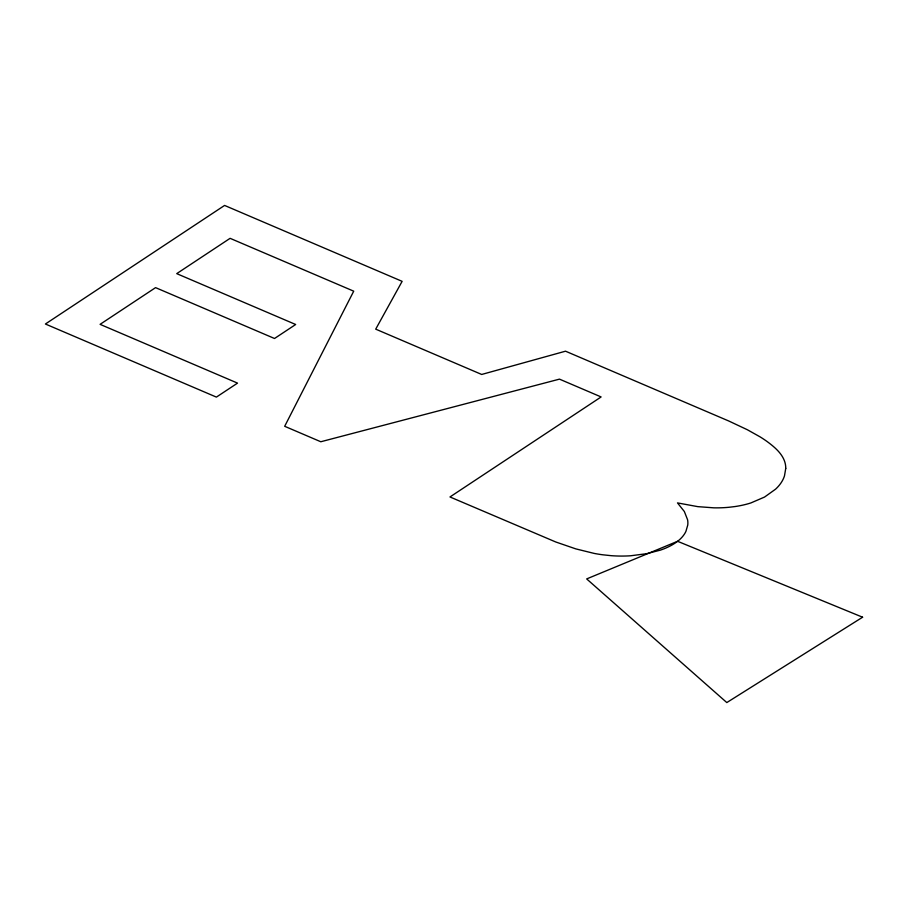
<?xml version="1.0" encoding="UTF-8"?>
<svg xmlns="http://www.w3.org/2000/svg" width="908" height="908" viewBox="0 0 908 908"><rect width="100%" height="100%" fill="white"/><g stroke="black" fill="none" stroke-linecap="round" stroke-linejoin="round"><path stroke-width="1.36" d="M785.76 468.358L784.478 475.883A89.483 45.684 5 0 1 775.557 489.185L764.559 497.051L750.905 502.93A72.107 36.808 5 0 1 734.935 506.562L729.101 507.266A71.732 36.615 5 0 1 713.813 507.833L697.764 506.641L677.493 502.907L684.36 511.533L687.594 519.807A66.727 34.073 5 0 1 687.742 525.119L685.915 531.396A69.451 35.457 5 0 1 677.64 541.27L676.312 542.246A73.605 37.58 5 0 1 660.354 550.146L646.496 553.721L630.595 555.775A72.265 36.899 5 0 1 611.288 555.685L602.81 554.799A81.607 41.666 5 0 1 594.195 553.415L575.82 548.886L555.741 541.974L449.971 496.96L601.119 396.944L559.476 379.135L320.808 441.753L284.681 426.295L353.723 291.173L230.099 238.327L176.719 273.637L295.668 324.496L274.522 338.491L155.574 287.632L100.084 324.349L237.533 383.119L216.388 397.102L45.4 324.008L224.582 205.435L402.131 281.344L375.708 329.15L481.694 374.459L565.525 351.192L728.784 421.006L747.375 429.756L760.098 436.873A130.23 66.488 5 0 1 766.976 441.447C775.761 447.916 785.885 456.418 785.76 468.358M862.6 617.213L726.809 702.565L586.67 578.918L677.572 541.293L862.6 617.213"/></g></svg>
